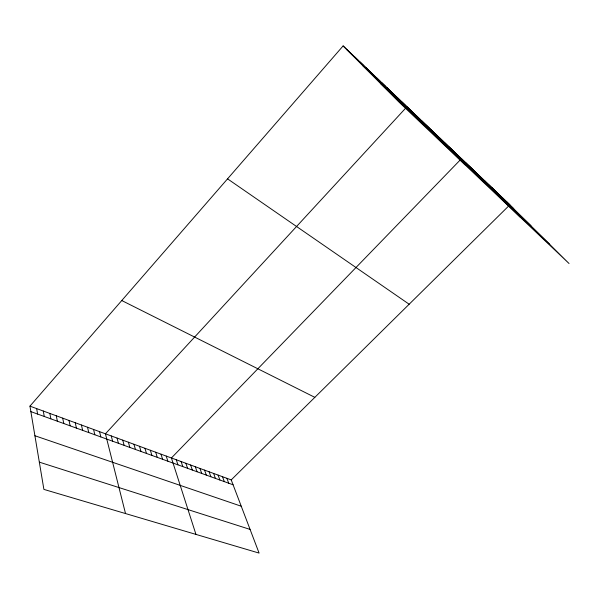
<?xml version="1.0" encoding="UTF-8"?>
<svg xmlns="http://www.w3.org/2000/svg" width="599" height="599" viewBox="0 0 599 599"><rect width="100%" height="100%" fill="white"/><g stroke="black" fill="none" stroke-linecap="round" stroke-linejoin="round"><path stroke-width="0.9" d="M29.95 406.144L343.122 45.913L509.846 204.836L231.221 479.896L29.95 406.144L43.892 489.398L259.09 553.087L231.221 479.896M460.152 160.038L171.411 457.98L195.955 534.398M39.324 462.143L250.083 529.419M34.907 435.75L241.247 506.23M30.863 411.618L233.086 484.793M121.762 300.533L314.834 397.354M227.553 178.854L409.162 304.232M380.387 83.388L549.747 244.392M346.724 49.537L513.762 208.722M362.702 65.605L530.984 225.786M506.365 201.519L569.05 263.523L398.882 101.987L343.122 45.913M502.846 198.164L506.761 202.043M499.289 194.772L503.205 198.651M492.056 187.876L499.603 195.222M488.38 184.372L492.288 188.251M484.666 180.831L488.567 184.709M477.096 173.62L484.801 181.123M473.255 169.951L477.148 173.822M469.361 166.245L473.255 170.116M465.43 162.494L469.316 166.357M461.447 158.698L520.531 217.467M457.209 154.662L461.088 158.525M452.926 150.581L456.797 154.43M448.584 146.441L452.447 150.289M444.188 142.248L448.045 146.096M439.741 138.01L443.589 141.843M435.233 133.712L439.074 137.545M430.666 129.362L434.507 133.188M426.046 124.959L429.872 128.778M421.367 120.496L425.185 124.307M416.619 115.974L420.431 119.778M411.82 111.392L415.616 115.188M465.041 164.792L406.946 106.757L105.439 433.803L125.52 513.553M402.019 102.055L405.793 105.828M397.017 97.293L400.783 101.051M391.956 92.463L395.707 96.214M386.819 87.574L390.563 91.31M381.615 82.61L385.344 86.338M376.344 77.585L380.051 81.299M370.998 72.486L374.689 76.193M365.577 67.32L369.254 71.011M360.081 62.079L363.743 65.755M354.503 56.77L358.15 60.424M348.85 51.379L352.474 55.018M226.879 478.301L228.736 483.213M222.499 476.699L224.333 481.626M218.073 475.074L219.893 480.016M213.611 473.442L215.415 478.399M209.103 471.787L210.885 476.759M204.551 470.118L206.318 475.104M199.954 468.433L201.706 473.435M195.311 466.733L197.049 471.75M190.624 465.019L192.339 470.05M185.892 463.282L187.592 468.328M181.115 461.529L182.792 466.591M176.286 459.762L177.94 464.839M166.237 456.079L167.847 461.185M161.004 454.162L162.591 459.283M155.71 452.223L157.275 457.359M150.364 450.268L151.906 455.42M144.958 448.284L146.478 453.45M139.5 446.285L140.99 451.466M133.974 444.263L135.441 449.46M128.396 442.212L129.833 447.431M122.75 440.145L124.165 445.379M117.045 438.056L118.43 443.305M111.272 435.945L112.634 441.208M99.539 431.639L100.834 436.941M93.571 429.453L94.837 434.769M87.536 427.244L88.772 432.575M81.427 425.005L82.632 430.352M75.257 422.744L76.425 428.105M69.005 420.453L70.143 425.837M62.685 418.139L63.794 423.538M56.291 415.796L57.362 421.209M49.822 413.422L50.855 418.851M43.278 411.026L44.274 416.47M36.651 408.6L37.61 414.059"/></g></svg>
